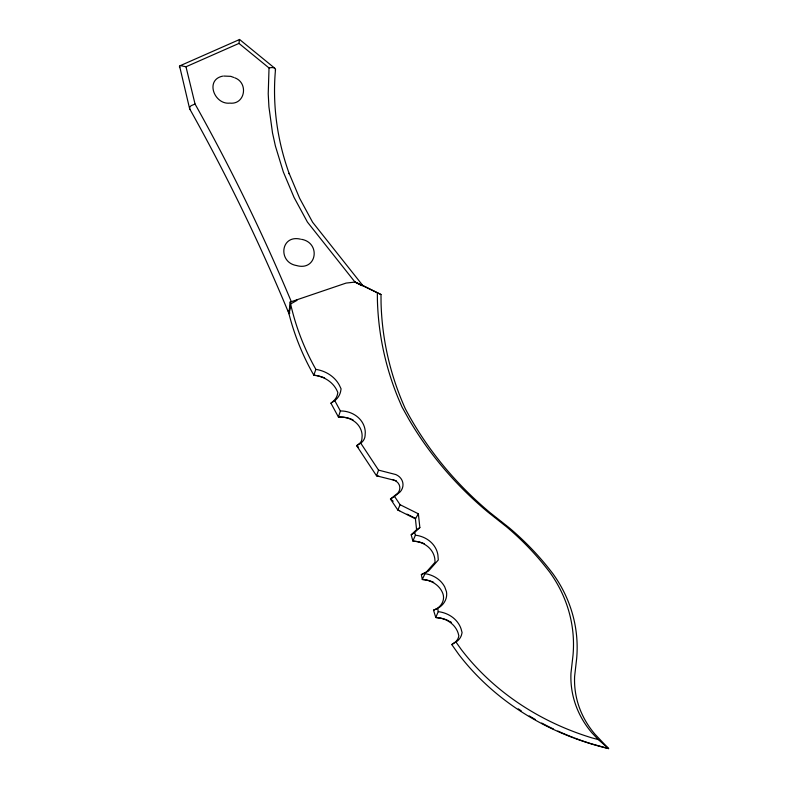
<?xml version="1.0" encoding="UTF-8"?>
<svg xmlns="http://www.w3.org/2000/svg" width="788" height="788" viewBox="0 0 788 788"><rect width="100%" height="100%" fill="white"/><g stroke="black" fill="none" stroke-linecap="round" stroke-linejoin="round"><path stroke-width="1.18" d="M274.569 68.063L239.473 39.4L238.971 43.409L269.033 67.975L268.225 93.802L268.925 106.843L272.52 132.985L275.406 146.046L283.325 171.942L294.032 197.374L307.428 222.088L355.004 282.084L361.712 285.62M275.524 69.403C272.205 104.774 277.258 140.727 289.373 174.079L289.107 173.301L299.617 198.251L312.6 222.226L362.844 285.581L354.915 281.976L380.998 294.525L381.057 302.828A354.836 311.24 -4.7 0 0 405.327 408.765A403.476 353.911 -4.7 0 0 490.205 512.761L509.275 527.842A322.972 283.296 -4.7 0 1 550.615 570.758L552.703 573.437A159.55 139.949 -4.7 0 1 576.658 658.541L574.619 676.34A104.38 91.556 -4.7 0 0 594.999 734.239L608.612 748.6L591.995 743.98A268.048 235.119 -4.7 0 1 574.659 738.051M288.979 313.624C259.922 243.581 226.786 175.232 189.78 109.04L189.652 107.424L191.031 105.73L195.05 104.026A2399.46 2104.679 -4.7 0 1 291.314 301.686L290.112 302.099L290.398 307.931L288.979 313.624L289.807 312.885M189.514 108.271L179.556 65.975L239.582 39.508M290.368 303.429L288.851 312.009L288.822 313.092L289.639 313.25M355.004 282.084L346.099 283.079L333.019 287.521A330.014 1.152 -18.8 0 1 301.824 298.12L290.211 302.06L290.595 303.863A304.651 267.221 -4.7 0 0 314.057 366.125L315.88 369.385L318.263 369.828A33.135 29.058 -4.7 0 1 339.303 385.096L341.076 388.848L340.593 391.675A18.459 16.193 -4.7 0 1 335.816 399.811L334.801 400.678L340.367 410.972L338.416 417.019L343.647 417.285A25.541 22.399 -4.7 0 1 353.083 419.935M340.367 410.972L343.135 411.05A25.541 22.399 -4.7 0 1 365.287 432.307L365.08 435.754A11.406 10.008 -4.7 0 1 360.756 443.151L378.545 470.121L376.526 475.794L396.354 480.798M315.88 369.385L313.801 375.147L316.362 375.561M378.545 470.121L395.842 474.563A13.11 11.495 -4.7 0 1 400.284 491.761L394.561 496.47L400.087 504.714L397.851 510.063L415.414 518.79L416.586 529.694L411.188 534.776L412.882 541.041L417.571 541.661A27.038 23.719 -4.7 0 1 424.387 543.759M400.087 504.714L418.379 513.815L419.856 527.576L414.665 532.471L415.404 535.229L417.059 535.426A27.038 23.719 -4.7 0 1 437.901 554.969L438.295 559.982L428.495 571.054L424.85 572.955L424.988 573.644A27.353 23.995 -4.7 0 1 444.757 586.991L446.471 591.739A18.469 16.203 -4.7 0 1 437.714 608.366L438.226 611.665L435.784 617.487L438.739 617.9M415.404 535.229L412.882 541.041L416.566 541.474A23.63 20.724 -4.7 0 1 434.789 558.564L435.075 562.218L426.485 571.921L421.363 574.59L422.309 579.475L425.52 579.889A27.353 23.995 -4.7 0 1 433.676 582.342M425.008 573.654L422.309 579.475L424.624 579.712A23.945 21.01 -4.7 0 1 441.91 591.394L442.856 593.502A15.051 13.199 -4.7 0 1 436.217 608.947L433.518 610.188L435.784 617.487L440.206 618.078A28.604 25.088 -4.7 0 1 445.575 619.496M415.414 518.79L418.379 513.815M379.058 476.356L376.526 475.794L356.659 445.683L359.338 443.634A8.008 7.023 -4.7 0 0 361.889 439.271L362.135 435.567A22.123 19.404 -4.7 0 0 342.947 417.147L338.416 417.019L330.94 403.19L333.619 400.905A15.051 13.199 -4.7 0 0 337.51 394.276L337.835 392.404L336.476 389.538A29.727 26.073 -4.7 0 0 317.603 375.837M377.353 293.185L377.403 299.834A358.087 314.087 -4.7 0 0 397.901 397.418L401.949 406.884L409.258 419.984A406.746 356.777 -4.7 0 0 487.585 511.826L506.635 526.896A319.623 280.351 -4.7 0 1 547.552 569.379L549.571 571.97A156.142 136.964 -4.7 0 1 573.014 655.252L570.965 673.169A107.789 94.54 -4.7 0 0 592.005 732.948L598.309 739.607L608.612 748.6A271.476 238.124 -4.7 0 1 458.803 654.493L451.78 644.574L455.277 642.043A11.121 9.752 -4.7 0 0 458.419 637.541L458.852 635.808L458.045 632.823A25.196 22.103 -4.7 0 0 439.231 617.89M451.78 644.574L457.326 641.087A14.529 12.746 -4.7 0 0 461.433 635.207L462.083 632.606L461.049 628.785A28.604 25.088 -4.7 0 0 439.694 611.843L438.226 611.665M411.188 534.776L414.665 532.471M330.94 403.19L334.801 400.678M416.586 529.694L419.856 527.576M394.561 496.47L390.454 499.021L397.851 510.063L399.683 510.654M360.756 443.151L356.659 445.683L358.501 447.17M290.605 303.981L296.938 300.386L296.584 299.903M421.363 574.59L424.85 572.955M180.186 65.542L185.988 66.773L238.971 43.409M433.518 610.188L437.271 608.572M222.679 76.141C204.781 79.775 214.287 104.863 229.81 103.12C245.295 104.883 248.644 82.691 234.716 77.805M223.684 76.052L230.786 76.347L233.731 77.441M300.524 239.178C280.479 234.341 277.711 262.355 296.465 265.526C316.835 271.417 321.1 242.812 301.548 239.316M598.309 739.607L591.483 737.745A268.048 235.119 -4.7 0 1 461.384 649.667L455.986 642.053M393.104 479.892L394.552 480.375A9.692 8.501 -4.7 0 1 397.841 493.101L390.454 499.021L393.222 501.237M407.051 514.16L415.66 518.445M380.998 294.525L362.125 285.098L362.844 285.581M189.78 109.04L190.42 109.68M179.388 66.675L179.694 67.591M185.988 66.773L195.05 104.026M288.3 310.905L289.068 314.136A308.049 270.205 -4.7 0 0 311.24 370.577L313.801 375.147L318.776 376.063A33.135 29.058 -4.7 0 1 324.666 377.954M446.609 619.89A28.604 25.088 -4.7 0 1 448.599 620.786M449.564 621.279A28.604 25.088 -4.7 0 1 451.416 622.382M269.033 67.975A6.511 3.063 -18.2 0 1 275.376 70.27M573.526 737.617A268.048 235.119 -4.7 0 1 557.865 731.057M553.481 729.018A268.048 235.119 -4.7 0 1 541.681 723.039M535.407 719.552A268.048 235.119 -4.7 0 1 529.25 715.908M521.223 710.825A268.048 235.119 -4.7 0 1 518.277 708.845"/></g></svg>
